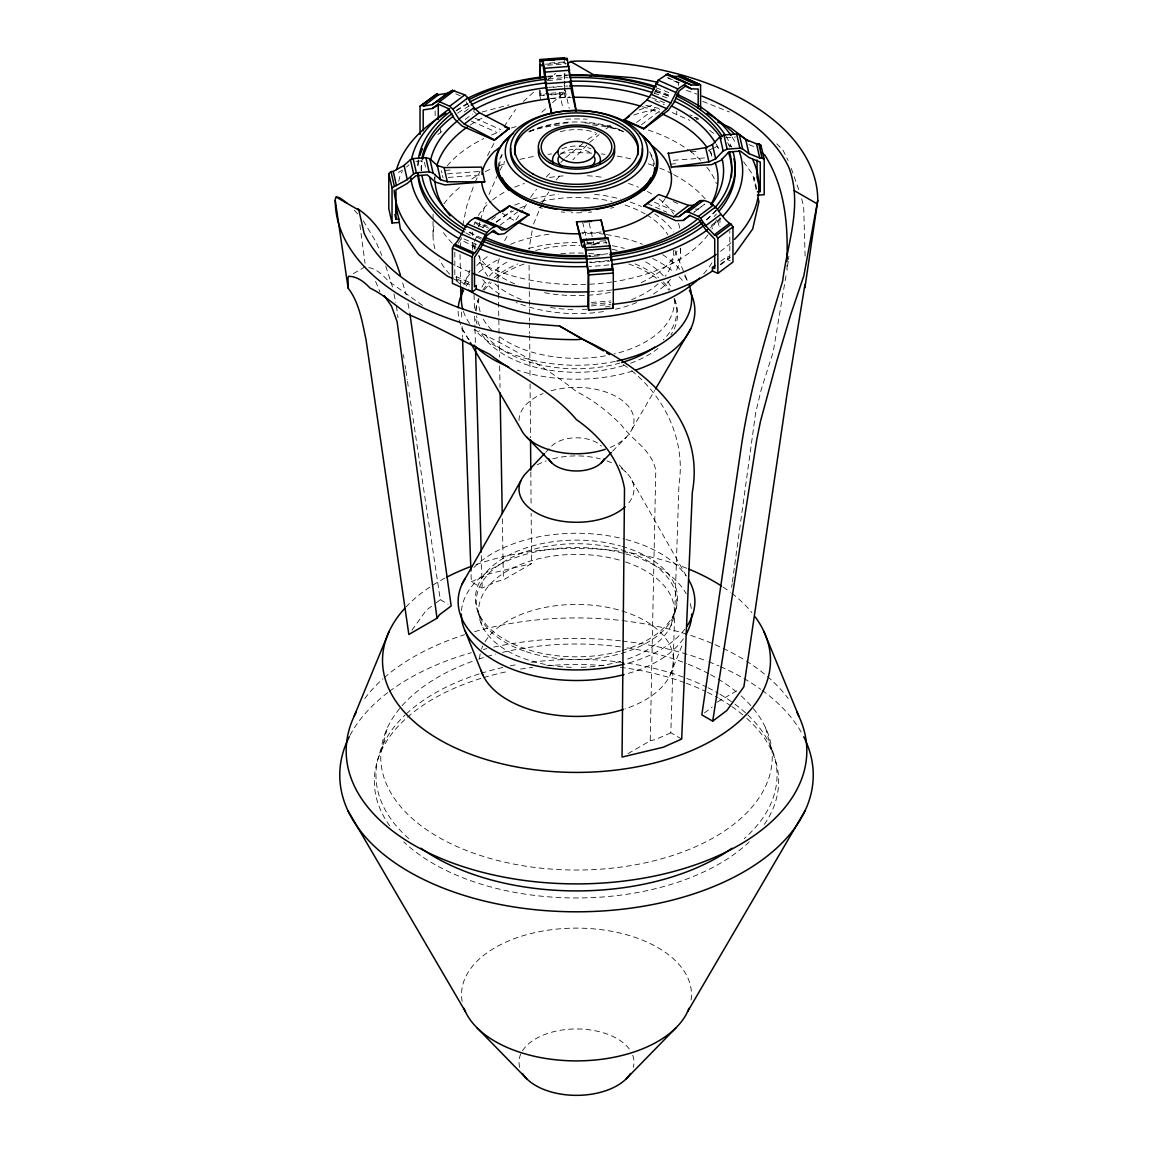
<?xml version="1.0" encoding="UTF-8"?>
<svg xmlns="http://www.w3.org/2000/svg" width="1153" height="1153" viewBox="0 0 1153 1153"><rect width="100%" height="100%" fill="white"/><g stroke="black" fill="none" stroke-linecap="round" stroke-linejoin="round"><path stroke-width="0.75" stroke-dasharray="5 3.75" d="M627.981 753.644L650.22 740.803L655.783 470.496C651.82 449.857 632.435 440.432 621.222 424.823C608.02 411.679 593.262 399.904 576.5 391.631C544.908 366.207 508.66 346.606 472.427 328.749M460.018 254.453L460.681 286.924M681.682 739.059L670.815 732.775L678.944 484.548C685.934 441.08 665.209 397.756 631.628 370.675M460.22 247.823L461.315 237.561M474.705 248.947L475.483 242.159M788.22 261.327L787.038 270.061L786.98 264.902M788.45 259.569L788.926 256.081M731.651 587.281L732.141 583.721M732.386 581.948L755.647 412.832L761.268 389.397L773.187 352.04L784.847 282.456M785.135 280.727L786.505 273.117M462.699 225.7L466.634 206.416L473.724 185.705M532.153 230.658L528.953 249.134M398.751 181.309L400.307 174.507L402.325 171.682M478.61 226.939L479.936 221.866M480.369 220.165L486.148 202.424M671.032 625.517L674.13 613.569M381.225 751.035L387.422 727.774M499.307 258.618L497.837 263.489L499.48 356.969M670.196 674.923L683.196 642.552M533.58 224.028L541.708 204.167M465.264 281.563L469.992 270.119M654.327 93.811L657.152 87.224M475.122 182.477L480.008 171.177M488.944 194.497L497.476 175.213M487.532 155.641L493.859 143.505M499.797 170.601L504.61 161.55M504.654 240.732L507.896 234.751M515.982 219.805L522.785 210.048M632.031 429.161L654.645 390.463M523.822 208.693L527.166 203.058M530.524 197.437L536.534 189.222M542.386 202.51L548.785 191.931M504.063 126.686L515.593 109.477M458.289 243.297L461.776 237.95L476.52 244.479M411.895 630.23L426.178 610.326L434.652 603.941M546.306 177.072L550.932 171.984M556.279 179.998L560.689 174.564M587.007 144.961L572.911 159.806M545.686 452.38L549.232 448.618M612.589 451.198L626.281 437.16M560.819 162.4L564.523 158.811M565.748 157.615L585.22 141.531M523.376 101.478L533.954 91.909M406.505 167.07L408.969 164.865M541.881 112.158L547.214 107.402M552.561 102.646L565.878 91.015M589.543 142.568L599.084 134.627M547.3 80.105L555.587 73.417M694.178 212.152L704.728 204.11L693.746 212.368M464.313 111.971L468.435 108.872M437.823 134.584L443.343 130.433M465.178 119.465L472.326 114.075M491.567 219.834L497.029 215.712M496.482 222.01L511.528 210.696M500.027 225.224L517.812 211.849M636.557 122.492L657.066 107.056M641.472 124.668L661.995 109.232M469.574 284.618L454.815 278.075L456.574 276.763L469.689 282.571M696.426 119.797L698.185 118.485L689.984 114.853M711.142 225.484L720.755 218.263M720.668 261.327L727.529 256.168L729.806 257.177L729.806 231.205M720.207 264.397L729.806 257.177M720.668 264.801L730.296 257.551M436.065 602.889L440.302 599.69L408.796 390.19M704.425 712.929L712.208 707.063M587.713 139.455L596.793 133.662M605.901 128.949L611.566 125.346M353.279 273.607L365.515 266.545M610.427 125.144L607.372 126.902L610.427 125.446M471.058 574.598L471.318 581.789L482.185 588.073L497.404 581.328L503.4 579.887L531.576 563.63L531.158 513.316M717.209 702.134L737.978 690.143M398.39 172.431L402.628 170.053M708.331 150.438L712.986 148.305M714.543 147.598L717.656 146.186L718.737 150.913M638.949 110.039L651.993 105.283M482.012 112.014L508.977 104.894M471.318 581.789L489.708 573.632L531.576 563.63M670.815 732.775L655.596 739.52L650.22 740.803M488.814 228.179L474.056 221.65L478.999 225.729L484.721 224.979L489.65 227.155M549.88 63.069L563.918 62.003M545.499 64.208L564.811 62.738L566.296 63.819L546.983 65.274M553.238 87.268L556.568 87.023M540.224 90.583L540.224 94.042L549.001 93.379M550.759 93.249L564.811 92.182L565.186 97.299L564.293 88.104M539.705 89.977L539.705 95.252L544.98 94.849M546.738 94.719L564.293 93.379M544.115 95.425L540.598 95.699L540.224 94.042M551.134 94.892L565.186 93.825M551.134 98.38L570.029 96.938M415.916 161.319L424.073 160.699M725.698 137.769L735.484 137.02M450.146 170.067L441.44 170.73L441.974 173.094M690.906 151.764L699.612 151.101M447.479 173.872L480.585 171.365M448.286 177.432L479.648 175.04M673.352 160.325L706.458 157.802M670.671 164.13L679.391 163.467M599.877 241.179L606.896 240.646M588.116 243.096L599.762 242.202M585.825 244.205L606.896 242.606M590.999 244.955L599.329 244.321M590.206 262.668L609.519 261.212M591.33 302.461L610.643 300.991M591.705 304.118L611.018 302.648M591.33 305.949L610.643 304.478M695.302 209.154L698.286 209.068M645.709 105.298L660.943 108.93M702.595 101.363L729.46 111.985M748.946 144.615L755.417 147.238M667.918 77.741L679.391 82.829M678.123 83.002L667.601 77.784M694.034 117.231L700.592 120.143M654.918 100.47L664.243 104.592M672.228 112.562L689.869 120.373M455.752 93.811L460.321 95.843M673.193 201.487L678.007 203.62M475.094 118.24L500.748 129.612M471.318 121.079L496.986 132.451M654.414 202.193L675.269 211.431M647.438 203.62L666.679 212.138M730.238 260.837L727.529 259.641L727.529 256.168M478.999 225.729L487.2 229.361M453.547 278.896L469.689 286.045M440.302 599.69L448.07 604.186M623.326 364.463L628.76 368.398M709.628 130.404L715.148 134.555M728.955 144.947L731.708 147.022M422.546 305.459L388.129 280.856A145.033 36.017 71.5 0 0 368.657 267.698M776.776 143.794L783.06 150.265L788.119 160.512M473.537 111.264L477.27 114.695M619.175 464.947L626.281 472.499M354.331 210.163L357.776 214.127M743.584 161.795L752.693 174.507L756.699 192.075M363.267 220.756L376.109 242.058L381.802 255.389M466.129 101.752L469.804 107.834M462.166 328.576L468.493 339.4M632.031 480.498L686.453 576.197M375.604 281.418L379.885 291.781M674.909 250.489L687.736 281.563A115.17 66.485 0 0 0 682.36 272.598M385.751 266.055L392.481 286.924M791.261 168.424L799.173 190.821M402.714 282.975L406.173 294.837M765.578 727.774L771.775 751.035M801.652 198.82L803.67 206.589L805.111 256.615M478.87 613.569L481.968 625.517M756.699 188.588L754.177 177.548L754.177 181.035M710.68 151.302L711.819 156.347M605.613 240.487L606.363 243.787M565.071 90.165L569.222 108.353M559.306 92.283L563.082 108.814M589.169 223.235L592.945 239.766M593.319 241.424L594.069 244.724M582.64 222.053L586.041 236.927M586.416 238.585L587.929 245.2M539.705 95.252L540.598 99.172M442.507 175.458L443.055 177.821M434.263 177.346L435.344 182.073M424.434 162.27L426.221 170.154M393.966 293.9L395.81 302.605M407.946 303.498L409.719 312.16M403.464 354.692L403.997 358.237M405.063 365.342L405.597 368.888M405.87 370.661L407.196 379.539M407.47 381.312L408.537 388.417M396.416 306.006L397.987 317.709M359.866 224.662L365.054 263.316M461.589 312.088L461.849 319.28M462.108 326.472L462.497 337.267M474.056 294.635L474.445 309.047M474.647 316.239L474.95 327.048M475.007 328.85L475.396 343.248M481.291 555.66L482.185 588.073M499.638 365.962L500.027 387.538M502.333 518.764L503.4 579.887M529.083 265.32L529.544 321.024M529.558 322.826L529.659 333.606M529.674 335.393L530.02 376.728M530.077 383.92L530.524 437.837M530.812 471.981L531.101 506.124M719.948 217.744L719.948 226.637M680.587 248.126L680.587 253.53M678.512 82.065L678.512 85.524M676.753 111.092L676.753 114.565M564.811 73.129L564.811 83.52M564.811 85.25L564.811 92.182M564.293 58.198L564.293 65.231M564.293 74.037L564.293 79.312M564.293 81.07L564.293 86.345M472.413 242.721L472.413 249.927M456.574 276.763L456.574 280.237M454.815 252.103L454.815 278.075M440.576 129.035L440.576 132.523M435.142 110.76L435.142 116.035M433.052 214.199L433.052 219.517M433.052 221.304L433.052 235.515M421.263 167.127L421.263 169.563M686.439 90.41A219.892 126.96 0 0 1 696.902 94.128M633.862 114.954A145.033 117.808 40.7 0 1 659.761 109.376M462.151 1001.438A114.983 66.384 0 0 1 576.5 928.122A114.983 66.384 0 0 1 690.849 1001.438M405.914 607.098A193.992 112 0 0 1 445.159 577.999M476.045 564.61A193.992 112 0 0 1 687.174 568.443M723.075 587.064A193.992 112 0 0 1 730.397 592.238M731.809 593.319A193.992 112 0 0 1 751.915 612.603M350.036 735.311A236.74 136.674 0 0 1 387.984 692.463M389.383 691.396A236.74 136.674 0 0 1 471.318 652.684M483.294 649.499A236.74 136.674 0 0 1 486.782 648.649M493.815 647.064A236.74 136.674 0 0 1 620.573 640.837M622.317 641.039A236.74 136.674 0 0 1 707.106 661.13M708.836 661.793A236.74 136.674 0 0 1 718.968 665.973M720.611 666.693A236.74 136.674 0 0 1 742.446 677.661M743.901 678.483A236.74 136.674 0 0 1 760.749 689.307M762.191 690.344A236.74 136.674 0 0 1 802.964 735.311M364.78 698.559A230.326 132.984 0 0 1 383.041 678.757M384.309 677.633A230.326 132.984 0 0 1 464.587 634.698M474.575 631.671A230.326 132.984 0 0 1 620.631 620.4M622.375 620.602A230.326 132.984 0 0 1 766.082 675.399M767.394 676.508A230.326 132.984 0 0 1 788.22 698.559M741.206 695.951A195.751 113.008 0 0 1 681.394 852.442A195.751 113.008 0 0 1 410.67 817.073A195.751 113.008 0 0 1 473.393 660.957M478.625 659.156A195.751 113.008 0 0 1 485.226 657.051M486.912 656.547A195.751 113.008 0 0 1 495.459 654.155M502.477 652.396A195.751 113.008 0 0 1 623.773 647.352M627.16 647.856A195.751 113.008 0 0 1 686.482 663.537M688.182 664.2A195.751 113.008 0 0 1 709.037 673.856M710.536 674.664A195.751 113.008 0 0 1 735.974 691.483M747.865 714.99A200.536 115.776 0 0 1 744.218 838.606M408.782 838.606A200.536 115.776 0 0 1 405.135 714.99M406.317 713.88A200.536 115.776 0 0 1 479.461 673.813M481.104 673.294A200.536 115.776 0 0 1 503.256 667.356M510.318 665.843A200.536 115.776 0 0 1 517.438 664.488M531.576 662.298A200.536 115.776 0 0 1 706.472 686.957M708 687.721A200.536 115.776 0 0 1 718.305 693.27M719.89 694.192A200.536 115.776 0 0 1 733.481 703.085M734.893 704.123A200.536 115.776 0 0 1 746.683 713.88M746.827 718.362A202.15 116.712 0 0 1 763.272 825.908M749.248 841.863A202.15 116.712 0 0 1 403.752 841.863M389.728 825.908A202.15 116.712 0 0 1 406.173 718.362M407.427 717.252A202.15 116.712 0 0 1 481.997 678.065M483.669 677.56A202.15 116.712 0 0 1 507.997 671.435M520.565 669.086A202.15 116.712 0 0 1 532.686 667.299M546.594 665.8A202.15 116.712 0 0 1 606.406 665.8M620.314 667.299A202.15 116.712 0 0 1 684.493 682.576M686.208 683.21A202.15 116.712 0 0 1 705.953 691.598M707.524 692.348A202.15 116.712 0 0 1 718.016 697.882M719.443 698.704A202.15 116.712 0 0 1 730.339 705.521M731.824 706.53A202.15 116.712 0 0 1 745.573 717.252M519.715 1067.361A57.491 33.192 0 0 1 520.969 1053.568M522.468 1050.815A57.491 33.192 0 0 1 576.5 1028.966A57.491 33.192 0 0 1 630.532 1050.815M632.723 1055.254A57.491 33.192 0 0 1 633.285 1067.361M551.062 390.795A57.491 33.192 0 0 1 625.805 403.507A57.491 33.192 0 0 1 609.98 447.551M519.009 420.571A57.491 33.192 0 0 1 543.02 393.577M673.338 250.287A96.996 55.993 0 0 1 665.108 276.316M658.118 283.797A96.996 55.993 0 0 1 631.585 299.621M610.225 306.035A96.996 55.993 0 0 1 605.066 307.044M587.353 309.177A96.996 55.993 0 0 1 580.103 309.494M572.897 309.494A96.996 55.993 0 0 1 547.934 307.044M521.415 299.621A96.996 55.993 0 0 1 494.882 283.797M487.892 276.316A96.996 55.993 0 0 1 479.547 255.144M496.165 222.154A96.996 55.993 0 0 1 513.633 210.884M519.816 208.088A96.996 55.993 0 0 1 528.002 205.032M541.074 201.4A96.996 55.993 0 0 1 611.926 201.4M624.998 205.032A96.996 55.993 0 0 1 645.089 213.925M646.689 214.876A96.996 55.993 0 0 1 667.933 234.852M632.521 371.079A118.37 68.344 0 0 1 517.322 370.07M469.228 339.775A118.37 68.344 0 0 1 458.13 310.878M466.172 286.117A118.37 68.344 0 0 1 470.352 280.64M478.682 272.396A118.37 68.344 0 0 1 500.388 258.546M528.679 248.371A118.37 68.344 0 0 1 579.916 242.577M586.791 242.807A118.37 68.344 0 0 1 598.782 243.759M612.358 245.748A118.37 68.344 0 0 1 624.321 248.371M652.612 258.546A118.37 68.344 0 0 1 674.318 272.396M679.016 276.706A118.37 68.344 0 0 1 683.772 281.981M615.27 361.379A115.17 66.485 0 0 1 474.157 329.254M469.588 323.489A115.17 66.485 0 0 1 463.275 310.906M463.866 284.935A115.17 66.485 0 0 1 469.588 274.068M476.765 265.536A115.17 66.485 0 0 1 490.313 254.669M510.462 244.306A115.17 66.485 0 0 1 550.111 234.059M581.789 232.358A115.17 66.485 0 0 1 602.889 234.059M606.305 234.549A115.17 66.485 0 0 1 642.538 244.306M662.687 254.669A115.17 66.485 0 0 1 681.25 271.142M674.202 298.555A97.875 56.511 0 0 1 613.958 354.029M605.325 355.83A97.875 56.511 0 0 1 496.77 334.601M491.74 330.075A97.875 56.511 0 0 1 481.968 316.455M480.124 311.656A97.875 56.511 0 0 1 478.798 298.555M481.968 287.198A97.875 56.511 0 0 1 485.125 281.577M489.304 276.158A97.875 56.511 0 0 1 507.291 261.875M535.669 250.475A97.875 56.511 0 0 1 579.887 245.358M612.243 249.221A97.875 56.511 0 0 1 617.331 250.475M645.709 261.875A97.875 56.511 0 0 1 663.696 276.158M667.875 281.577A97.875 56.511 0 0 1 671.032 287.198M674.692 299.16A100.268 57.895 0 0 1 663.335 339.832M620.026 363.036A100.268 57.895 0 0 1 482.891 331.617M479.648 325.867A100.268 57.895 0 0 1 476.607 315.908M476.232 310.878A100.268 57.895 0 0 1 478.308 299.16M482.891 290.138A100.268 57.895 0 0 1 489.665 281.937M494.349 277.686A100.268 57.895 0 0 1 517.899 263.907M560.805 253.703A100.268 57.895 0 0 1 586.963 253.314M588.722 253.429A100.268 57.895 0 0 1 602.457 254.957M635.101 263.907A100.268 57.895 0 0 1 658.651 277.686M663.335 281.937A100.268 57.895 0 0 1 670.109 290.138M674.13 298.829A101.075 58.356 0 0 1 670.873 334.846M658.017 348.437A101.075 58.356 0 0 1 627.045 364.478M623.759 365.515A101.075 58.356 0 0 1 479.576 330.493M476.967 324.079A101.075 58.356 0 0 1 475.468 315.619M475.584 310.561A101.075 58.356 0 0 1 478.87 298.829M484.159 290.196A101.075 58.356 0 0 1 491.236 282.586M496.309 278.406A101.075 58.356 0 0 1 524.226 263.994M588.808 256.009A101.075 58.356 0 0 1 594.069 256.47M628.774 263.994A101.075 58.356 0 0 1 656.691 278.406M661.764 282.586A101.075 58.356 0 0 1 668.841 290.196M551.61 446.096A28.739 16.589 0 0 1 601.39 446.096M621.438 468.392A57.491 33.192 0 0 1 627.491 504.423M537.197 464.875A57.491 33.192 0 0 1 546.147 460.897M552.763 458.865A57.491 33.192 0 0 1 600.237 458.865M606.853 460.897A57.491 33.192 0 0 1 614.419 464.14M485.067 641.745A96.996 55.993 0 0 1 638.517 617.359A96.996 55.993 0 0 1 624.998 708.922M479.547 658.81A96.996 55.993 0 0 1 480.988 650.696M481.522 649.081A96.996 55.993 0 0 1 482.804 645.925M684.839 629.134A118.37 68.344 0 0 1 625.993 663.681M473.984 567.42A118.37 68.344 0 0 1 624.321 539.085M625.993 539.518A118.37 68.344 0 0 1 685.862 575.448M683.412 638.719A115.17 66.485 0 0 1 625.762 674.116M461.488 610.557A115.17 66.485 0 0 1 624.047 553.454M625.762 553.916A115.17 66.485 0 0 1 686.208 593.795M690.243 603.61A115.17 66.485 0 0 1 691.512 610.557M625.43 561.943A97.875 56.511 0 0 1 625.43 659.819M620.631 661.318A97.875 56.511 0 0 1 578.186 667.385M571.412 667.313A97.875 56.511 0 0 1 481.911 596.36A97.875 56.511 0 0 1 620.631 560.444M622.072 546.378A101.075 58.356 0 0 1 677.575 598.465A101.075 58.356 0 0 1 622.072 650.551M620.386 651.041A101.075 58.356 0 0 1 475.425 598.465A101.075 58.356 0 0 1 620.386 545.902M730.973 242.721A182.405 105.312 0 0 1 720.51 251.354M611.695 290.052A182.405 105.312 0 0 1 590.595 291.723M469.646 272.065A182.405 105.312 0 0 1 453.489 264.484M654.731 91.591A182.405 105.312 0 0 1 671.248 96.737M720.409 218.739A166.176 95.944 0 0 1 710.407 227.588M608.971 264.873A166.176 95.944 0 0 1 589.14 266.444M476.175 247.261A166.176 95.944 0 0 1 461.935 240.271M547.603 76.3A166.176 95.944 0 0 1 567.492 74.974M732.04 136.991A166.176 95.944 0 0 1 736.291 144.442M716.489 213.997A158.754 91.663 0 0 1 713.995 216.605M608.842 260.506A158.754 91.663 0 0 1 589.097 262.149M417.991 165.657A158.754 91.663 0 0 1 418.741 160.526M456.415 110.818A158.754 91.663 0 0 1 468.709 103.482M547.704 80.638A158.754 91.663 0 0 1 563.903 79.413M655.884 91.39A158.754 91.663 0 0 1 669.792 96.607M727.658 142.756A158.754 91.663 0 0 1 729.849 147.051M715.999 210.091A155.237 89.617 0 0 1 706.212 220.007M421.263 170.774A155.237 89.617 0 0 1 422.243 160.743M457.611 113.153A155.237 89.617 0 0 1 469.617 105.773M654.111 93.162A155.237 89.617 0 0 1 669.374 98.956M716.489 210.35A158.754 91.663 0 0 1 705.218 220.771M470.237 235.226A158.754 91.663 0 0 1 465.711 232.776M417.775 165.427A158.754 91.663 0 0 1 418.179 160.31M547.704 76.992A158.754 91.663 0 0 1 567.521 75.622M655.884 87.758A158.754 91.663 0 0 1 669.792 92.975M725.986 136.27A158.754 91.663 0 0 1 731.261 146.705M599.401 255.764A155.237 89.617 0 0 1 588.823 256.47M481.997 238.224A155.237 89.617 0 0 1 466.734 230.499M421.378 170.457A155.237 89.617 0 0 1 421.695 160.454M456.17 110.515A155.237 89.617 0 0 1 466.734 103.756M548.352 78.995A155.237 89.617 0 0 1 567.708 77.655M655.855 90.107A155.237 89.617 0 0 1 671.003 96.03M480.859 239.204A141.516 81.704 0 0 1 467.124 230.816M434.984 178.974A141.516 81.704 0 0 1 435.243 174.06M470.121 125.086A141.516 81.704 0 0 1 482.386 117.952M550.154 98.697A141.516 81.704 0 0 1 571.239 97.328M642.423 106.681A141.516 81.704 0 0 1 659.329 112.735M709.196 150.567A141.516 81.704 0 0 1 711.747 154.92M607.804 253.746A147.08 84.918 0 0 1 588.707 255.389M548.626 87.397A147.08 84.918 0 0 1 567.795 86.014M651.762 97.818A147.08 84.918 0 0 1 665.223 103.049M716.215 144.255A147.08 84.918 0 0 1 718.564 148.795M716.431 219.978A143.448 82.814 0 0 1 711.905 229.087M707.971 234.881A143.448 82.814 0 0 1 613.627 281.75M611.912 282.009A143.448 82.814 0 0 1 476.463 261.111M452.279 243.168A143.448 82.814 0 0 1 442.968 232.012M447.278 165.801A143.448 82.814 0 0 1 483.77 138.576M491.567 135.016A143.448 82.814 0 0 1 499.739 131.802M511.341 127.983A143.448 82.814 0 0 1 516.414 126.556M565.82 119.177A143.448 82.814 0 0 1 587.18 119.177M648.217 130.03A143.448 82.814 0 0 1 688.845 150.265M690.301 151.346A143.448 82.814 0 0 1 700.721 160.353M706.875 167.214A143.448 82.814 0 0 1 716.431 183.543M711.905 262.841A143.448 82.814 0 0 1 703.301 274.227M459.888 283.739A143.448 82.814 0 0 1 452.279 276.922M449.699 274.227A143.448 82.814 0 0 1 439.423 259.901M434.912 248.817A143.448 82.814 0 0 1 434.479 223.869M443.977 203.822A143.448 82.814 0 0 1 461.272 186.181M471.822 178.888A143.448 82.814 0 0 1 479.317 174.593M485.283 171.595A143.448 82.814 0 0 1 493.167 168.107M499.739 165.556A143.448 82.814 0 0 1 504.783 163.784M519.873 159.417A143.448 82.814 0 0 1 535.785 156.102M548.035 154.343A143.448 82.814 0 0 1 551.566 153.954M560.459 153.219A143.448 82.814 0 0 1 592.541 153.219M601.434 153.954A143.448 82.814 0 0 1 604.965 154.343M617.215 156.102A143.448 82.814 0 0 1 633.127 159.417M648.217 163.784A143.448 82.814 0 0 1 653.261 165.556M659.833 168.107A143.448 82.814 0 0 1 672.213 173.829M673.683 174.593A143.448 82.814 0 0 1 705.722 199.555M717.584 220.569A143.448 82.814 0 0 1 719.227 227.199M677.042 251.066A104.087 60.086 0 0 1 638.301 283.869M610.355 292.343A104.087 60.086 0 0 1 544.36 292.675M514.699 283.869A104.087 60.086 0 0 1 478.38 255.562M475.223 249.379A104.087 60.086 0 0 1 473.119 242.49M472.413 235.515A104.087 60.086 0 0 1 472.586 232.041M473.998 225.066A104.087 60.086 0 0 1 475.223 221.635M478.38 215.467A104.087 60.086 0 0 1 491.221 201.054M492.547 199.988A104.087 60.086 0 0 1 505.691 191.47M514.699 187.161A104.087 60.086 0 0 1 524.456 183.471M549.563 177.461A104.087 60.086 0 0 1 565.633 175.746M587.367 175.746A104.087 60.086 0 0 1 603.437 177.461M628.544 183.471A104.087 60.086 0 0 1 638.301 187.161M647.309 191.47A104.087 60.086 0 0 1 653.218 194.9M659.069 198.936A104.087 60.086 0 0 1 673.683 213.982M678.425 223.351A104.087 60.086 0 0 1 679.881 228.539M680.184 248.299A104.087 60.086 0 0 1 675.499 272.079M670.441 279.415A104.087 60.086 0 0 1 650.105 296.018M636.715 302.547A104.087 60.086 0 0 1 615.486 309.249M603.437 311.569A104.087 60.086 0 0 1 516.285 302.547M499.782 294.145A104.087 60.086 0 0 1 482.559 279.415M472.586 250.057A104.087 60.086 0 0 1 477.501 234.981M482.559 227.645A104.087 60.086 0 0 1 485.038 224.849M514.699 205.176A104.087 60.086 0 0 1 522.799 202.049M532.484 199.065A104.087 60.086 0 0 1 558.398 194.353M594.602 194.353A104.087 60.086 0 0 1 620.516 199.065M630.201 202.049A104.087 60.086 0 0 1 641.399 206.546M654.731 213.896A104.087 60.086 0 0 1 673.683 231.998M665.18 198.619A94.978 54.84 0 0 1 658.752 206.401M601.088 231.94A94.978 54.84 0 0 1 581.804 233.728M513.849 220.194A94.978 54.84 0 0 1 501.843 212.873M529.011 131.485A94.978 54.84 0 0 1 560.574 124.913M592.426 124.913A94.978 54.84 0 0 1 623.989 131.485M613.944 207.295A78.087 45.082 0 0 1 610.643 208.275M591.763 211.95A78.087 45.082 0 0 1 588.39 212.296M581.588 212.714A78.087 45.082 0 0 1 571.412 212.714M564.61 212.296A78.087 45.082 0 0 1 561.237 211.95M542.357 208.275A78.087 45.082 0 0 1 539.056 207.295M498.413 167.733A78.087 45.082 0 0 1 503.414 151.85M528.953 131.961A78.087 45.082 0 0 1 568.011 122.91M584.989 122.91A78.087 45.082 0 0 1 624.047 131.961M649.586 151.85A78.087 45.082 0 0 1 654.371 164.375M499.595 166.363A76.905 44.405 0 0 1 502.218 154.877M529.688 131.139A76.905 44.405 0 0 1 623.312 131.139M650.782 154.877A76.905 44.405 0 0 1 653.405 166.363M560.372 131.687A38.15 22.022 0 0 1 595.568 132.566M561.929 148.881A23.939 13.822 0 0 1 591.071 148.881M560.459 154.488A18.52 10.694 0 0 1 592.541 154.488M526.359 651.733A100.268 57.895 0 0 0 676.768 601.592A100.268 57.895 0 0 0 526.359 551.465A100.268 57.895 0 0 0 526.359 651.733"/><path stroke-width="1.5" d="M702.018 96.117A219.892 126.96 0 0 1 788.897 167.502C803.036 205.018 787.254 243.643 782.628 281.318C765.635 336.2 749.219 391.761 740.975 448.748L701.831 714.874L712.698 721.158L726.822 710.536L743.901 686.727L786.922 394.773L804.953 284.431M804.895 287.832L817.765 200.363A241.265 139.297 0 0 0 576.5 61.066L570.62 61.513L568.025 63.401M712.698 721.158L756.815 439.279L760.519 421.191L776.891 360.745L790.641 314.855L803.814 275.87L817.765 200.363M409.935 313.818L451.169 605.974L439.495 614.765L437.016 618.224L408.839 634.481L366.02 339.587C362.128 322.018 359.419 302.778 348.148 288.164L335.235 200.363C335.091 192.263 344.459 201.616 347.154 203.216M576.5 221.924L581.775 245.661L583 247.491L584.067 244.335L585.565 250.922L588.189 274.947L587.814 306.208L588.707 310.128L613.295 308.255L613.295 273.074L610.441 248.327L607.89 237.705L583.303 239.579L582.323 242.519L576.5 221.924L601.088 220.064L605.599 237.72M354.014 716.503L389.123 631.44M698.185 108.094L698.185 89.04L691.223 88.81L685.949 85.74L678.944 91.015L674.001 102.531L668.279 110.385L643.662 128.905L623.989 120.186L646.977 99.951L651.128 94.258L658.161 80.177L667.659 73.965L691.223 84.962L697.868 85.178L699.237 84.155L700.592 84.962L700.592 109.593M643.662 128.905L666.65 108.67L670.801 102.977L677.834 88.896L687.318 82.685M498.672 234.448L493.729 230.355L486.725 235.63L481.435 246.656L474.488 257.35L474.488 286.794L476.247 285.468L476.247 288.956L472.067 292.084L452.408 283.379L452.408 248.183L453.763 245.33C462.627 237.403 463.232 222.947 475.166 217.874L477.601 217.557L497.274 226.262L501.872 230.067L506.023 229.519L529.011 214.588L504.394 233.684L498.672 234.448L492.115 231.537M472.067 292.084L472.067 256.903L473.436 254.035C482.3 246.122 482.905 231.667 494.839 226.593L497.274 226.262M539.705 77.655L540.008 59.524L564.581 57.65L564.884 58.933L559.609 59.336M576.154 110.544L567.132 58.414L542.559 60.287L541.723 61.83L540.008 59.524M566.296 59.956L567.132 58.414M462.166 583.908L520.969 480.498M655.553 388.921L690.834 328.576M687.563 1011.685L805.169 810.516M734.475 254.409L752.693 229.015L758.905 201.761L758.17 198.489M544.49 453.633L526.719 472.499A57.491 33.192 0 0 0 546.839 517.524A57.491 33.192 0 0 0 625.185 506.743M668.25 153.493L705.679 147.699L712.439 144.615L719.919 136.789L723.911 134.959L736.637 133.993L739.361 134.714L745.717 139.441L756.527 143.837L758.746 143.664L760.966 145.336L764.208 159.518L764.208 194.713L757.42 195.232M757.42 191.744L760.274 191.528L760.274 162.097L748.946 157.485L740.356 151.086L728.927 151.965L720.884 160.368L711.56 164.634L671.478 167.099L708.922 161.896L715.667 158.811L723.162 150.971L727.139 149.155L739.866 148.189L742.59 148.91L748.946 153.637L759.755 158.033L761.989 157.86L764.208 159.518M601.39 462.699L611.349 452.48M626.281 1078.761L676.076 1027.698M398.823 222.486L392.034 223.005L388.792 208.808L388.792 173.613L391.011 171.624L393.245 171.451L404.054 165.412L410.41 159.719L413.134 158.581L425.861 157.615L429.838 158.826L437.333 165.528L444.078 167.589L481.522 167.099L484.75 181.871L444.669 184.927L435.344 182.073L427.302 174.881L415.887 175.76L407.283 183.457L395.955 189.784L395.955 219.214L398.823 218.998L400.307 229.015L418.525 254.409L447.523 276.23L452.048 278.233M392.034 223.005L392.034 187.809L407.283 179.609L413.639 173.916L416.363 172.777L429.089 171.811L433.081 173.022L440.561 179.724L447.321 181.77L484.75 181.871M690.056 215.251L683.196 220.425L675.73 220.67L643.662 205.868L673.626 216.778L679.016 216.605L700.102 200.636L703.301 200.536C717.411 202.366 720.164 218.076 731.175 224.244L732.962 226.853L732.962 262.048L717.858 273.405L712.424 270.998C683.023 290.614 647.337 300.587 612.402 304.349M679.016 216.605L700.102 200.636M683.196 220.425L689.638 215.467L698.776 219.517L705.65 229.62L714.716 239.089L714.716 268.534L712.424 267.525L712.424 270.998M420.038 134.425L420.038 106.278L436.915 93.883L438.702 94.661L447.35 93.292L452.437 90.323L464.803 94.877L467.988 97.803L473.984 107.719L479.374 112.691L509.338 128.314L494.248 140.262L462.166 126.052L454.714 119.191L448.272 108.541L439.134 104.491L432.245 108.497L423.194 109.939L423.194 130.721M420.038 106.278L436.915 93.883M421.825 105.24L423.598 106.018L438.702 94.661M423.598 106.018L432.245 104.649L447.35 93.292M432.245 104.649L452.437 90.323M437.347 101.68L439.524 101.723L454.613 90.366M432.245 108.497L437.736 104.361M439.524 101.723L449.699 106.235L464.803 94.877M449.699 106.235L452.898 109.16L467.988 97.803M452.898 109.16L458.88 119.076L473.984 107.719M458.88 119.076L464.284 124.048L479.374 112.691M494.248 140.262L509.338 128.314M499.278 147.771L494.248 151.562A94.978 54.84 0 0 0 481.882 174.204M667.659 73.965L671.565 76.242L678.195 76.458L679.564 75.435L699.237 84.155M502.506 211.604L507.969 207.482M623.989 120.186L629.466 116.078M643.662 205.868L658.752 194.511L688.716 205.421L694.12 205.248M643.662 206.459L654.587 198.23M673.626 216.778L688.716 205.421M685.012 211.993L688.197 211.893L703.301 200.536M688.197 211.893L698.387 216.404L713.476 205.047M698.387 216.404L700.563 218.292L715.653 206.935M700.563 218.292L705.65 225.757L720.755 214.4M705.65 225.757L714.298 234.808L729.402 223.451M714.298 234.808L716.085 235.601L731.175 224.244M717.858 273.405L717.858 238.21L732.962 226.853M712.424 267.525L715.177 265.449M529.011 214.588L509.338 205.868L486.35 220.814L506.023 229.519M590.048 76.112L593.449 74.686L633.415 77.727A219.892 126.96 0 0 1 658.06 82.454M539.705 60.071L543.222 59.797M548.482 59.394L557.274 58.731M540.296 60.806L554.348 59.74M542.559 60.287L567.492 59.062M542.919 60.936L544.591 68.286L569.178 66.413M544.591 68.286L545.11 72.106L569.697 70.232M545.11 72.106L546.104 83.679L570.677 81.82M546.104 83.679L546.983 90.15L571.571 88.291M584.182 221.938L591.547 221.376M583.303 239.579L583.822 240.357L608.409 238.484M583.822 240.357L585.508 247.708L610.081 245.834M585.508 247.708L585.868 250.201L610.441 248.327M585.868 250.201L586.704 259.094L611.277 257.22M586.704 259.094L588.116 270.537L612.704 268.678M588.116 270.537L588.419 271.82L612.992 269.961M588.707 310.128L588.707 274.947L613.295 273.074M587.814 306.208C550.183 307.894 511.37 302.778 476.247 288.956M348.148 288.164L348.004 277.844L348.696 276.259L351.852 276.576C359.145 277.873 365.04 282.716 369.954 288.019C383.762 294.635 395.133 305.343 407.585 314.092C435.762 325.895 462.382 340.51 489.564 354.259C518.519 376.152 552.734 391.343 576.5 419.692C599.949 435.906 619.579 459.845 624.508 488.555L622.043 757.074L663.292 747.216L681.682 739.059L692.319 492.273C705.751 419.058 644.686 367.922 584.975 340.438L582.38 339.198L576.5 339.659A241.265 139.297 0 0 1 335.235 200.363M603.495 350.872L559.551 326.025L519.585 322.984A219.892 126.96 0 0 1 364.103 233.209L358.842 210.149L357.747 208.852C380.216 223.451 392.582 250.432 400.509 275.38M700.592 84.962L679.564 75.435M678.195 76.458L697.868 85.178M671.565 76.242L691.223 84.962M665.987 74.296L685.646 83.016M684.666 85.913L691.223 88.81M658.161 80.177L677.834 88.896M655.726 83.535L675.399 92.254M717.685 122.031L730.454 127.695L748.484 141.257M651.128 94.258L670.801 102.977M646.977 99.951L666.65 108.67M623.989 119.609L643.662 128.314M504.524 126.772L509.338 128.905M512.624 207.915L509.338 205.868M514.252 208.635L517.538 210.091M519.167 210.812L529.011 215.164M475.166 217.874L494.839 226.593M467.354 223.754L487.013 232.474M465.682 225.945L485.341 234.65M461.776 234.088L481.435 242.807M455.132 244.292L474.805 253.011M453.763 245.33L473.436 254.035M452.408 248.183L472.067 256.903M464.284 124.048L494.248 139.672M570.62 61.513L593.449 74.686M794.158 190.576L817.001 203.75M335.999 196.961L358.842 210.149M559.551 326.025L582.38 339.198M606.55 352.76L609.591 354.663M477.601 217.557L479.907 219.459M761.816 152.427L764.886 155.223C785.078 187.204 788.176 224.619 786.937 261.457M526.719 437.16L551.61 462.699M476.924 1027.698L526.719 1078.761M384.353 295.802L391.472 306.078L397.093 321.658L437.016 618.224M716.085 235.601L717.858 238.21M470.309 342.499L520.969 429.161A57.491 33.192 0 0 0 605.239 449.31M347.831 810.516L465.437 1011.685M763.877 631.44L798.986 716.503M465.264 631.224L482.804 674.923M758.746 143.664L761.989 157.86M756.527 143.837L759.755 158.033M760.274 191.528L757.045 177.331L757.045 160.022M745.717 139.441L748.946 153.637M739.361 134.714L742.59 148.91M736.637 133.993L739.866 148.189M723.911 134.959L727.139 149.155M719.919 136.789L723.162 150.971M712.439 144.615L715.667 158.811M705.679 147.699L708.922 161.896M668.25 152.902L671.478 167.675M567.809 63.372L568.559 66.672M609.404 245.762L610.153 249.062M571.225 89.703L576.125 111.192M604.1 233.872L601.088 220.064M612.69 305.646L613.295 308.255M551.538 113.066L546.637 91.577L542.847 63.602L541.723 65.678L540.224 64.611L540.224 78.462M444.078 167.589L447.321 181.77M437.333 165.528L440.561 179.724M429.838 158.826L433.081 173.022M425.861 157.615L429.089 171.811M413.134 158.581L416.363 172.777M410.41 159.719L413.639 173.916M404.054 165.412L407.283 179.609M393.245 171.451L396.473 185.647M391.011 171.624L394.254 185.806M388.792 173.613L392.034 187.809M395.58 204.816L398.823 218.998M395.94 209.86L396.661 213.017M394.874 214.487L395.955 219.214M546.983 90.15L551.912 114.118M570.202 82.252L570.807 86.72M611.71 264.498L612.344 269.643M610.47 252.493L611.277 261.068M588.419 271.82L588.707 274.947M568.933 68.315L569.697 77.208M460.681 286.924L461.128 299.506M462.555 339.068L470.928 571.009M475.555 348.638L481.19 552.071M500.114 392.928L502.232 513.373M530.539 439.624L530.798 470.179M760.966 145.336L760.966 148.852M678.512 92.442L678.512 95.915M438.284 103.784L438.284 119.364M688.961 1008.327A114.983 66.384 0 0 1 576.5 1060.89A114.983 66.384 0 0 1 464.039 1008.327M755.201 616.855A193.992 112 0 0 1 568.458 772.323A193.992 112 0 0 1 404.66 608.453M446.658 577.221A193.992 112 0 0 1 470.9 566.483M688.845 569.121A193.992 112 0 0 1 721.547 586.055M803.727 736.781A236.74 136.674 0 0 1 576.5 911.807A236.74 136.674 0 0 1 349.273 736.781M796.723 711.977A230.326 132.984 0 0 1 576.5 883.904A230.326 132.984 0 0 1 356.277 711.977M732.04 848.219A200.536 115.776 0 0 1 420.96 848.219M630.532 1073.501A57.491 33.192 0 0 1 576.5 1095.35A57.491 33.192 0 0 1 522.468 1073.501M689.408 290.354A118.37 68.344 0 0 1 635.678 370.07M508.632 366.87A118.37 68.344 0 0 1 473.984 345.05M458.26 307.649A118.37 68.344 0 0 1 463.592 290.354M689.134 284.935A115.17 66.485 0 0 1 617.042 361.004M462.757 309.191A115.17 66.485 0 0 1 462.757 288.365M654.688 347.125A100.268 57.895 0 0 1 621.712 362.546M604.258 458.692A28.739 16.589 0 0 1 576.5 470.986A28.739 16.589 0 0 1 548.742 458.692M623.427 709.426A96.996 55.993 0 0 1 480.988 670.167M688.6 579.642A118.37 68.344 0 0 1 686.828 626.353M624.321 664.114A118.37 68.344 0 0 1 495.66 651.517A118.37 68.344 0 0 1 465.264 578.244M691.67 614.016A115.17 66.485 0 0 1 686.208 634.236M624.047 674.577A115.17 66.485 0 0 1 461.33 614.016M752.693 159.46A182.405 105.312 0 0 1 734.475 239.377M716.2 254.438A182.405 105.312 0 0 1 613.439 289.85M588.823 291.795A182.405 105.312 0 0 1 473.047 273.463M451.962 263.677A182.405 105.312 0 0 1 394.182 190.144M396.531 169.549A182.405 105.312 0 0 1 445.937 113.181M707.063 113.181A182.405 105.312 0 0 1 734.475 134.065M739.03 150.798A166.176 95.944 0 0 1 723.032 216.015M707.625 229.706A166.176 95.944 0 0 1 612.517 264.441M587.324 266.516A166.176 95.944 0 0 1 479.518 248.688M458.995 238.613A166.176 95.944 0 0 1 410.727 177.447M411.563 159.085A166.176 95.944 0 0 1 449.728 108.757M466.504 98.855A166.176 95.944 0 0 1 545.816 76.487M569.294 74.931A166.176 95.944 0 0 1 656.316 86.634M676.825 94.301A166.176 95.944 0 0 1 731.045 135.521M733.899 158.811A158.754 91.663 0 0 1 718.867 211.33M705.218 224.417A158.754 91.663 0 0 1 610.614 260.29M587.295 262.221A158.754 91.663 0 0 1 481.522 244.22M462.641 234.65A158.754 91.663 0 0 1 417.847 174.175M419.995 155.41A158.754 91.663 0 0 1 422.416 148.694M422.603 159.071A155.237 89.617 0 0 1 453.345 116.222M471.101 104.981A155.237 89.617 0 0 1 546.608 82.829M569.481 81.243A155.237 89.617 0 0 1 652.526 92.644M674.202 101.133A155.237 89.617 0 0 1 721.432 138.663M728.451 152.441A155.237 89.617 0 0 1 731.305 177.447M733.005 151.764A158.754 91.663 0 0 1 717.699 209.039M702.451 222.933A158.754 91.663 0 0 1 610.614 256.643M587.295 258.575A158.754 91.663 0 0 1 483.208 241.294M464.241 231.94A158.754 91.663 0 0 1 418.179 173.959M418.438 158.595A158.754 91.663 0 0 1 450.549 111.337M468.709 99.835A158.754 91.663 0 0 1 545.931 77.193M569.323 75.565A158.754 91.663 0 0 1 654.255 87.21M676.422 95.901A158.754 91.663 0 0 1 725.093 134.858M729.532 152.095A155.237 89.617 0 0 1 714.788 207.843M701.024 220.641A155.237 89.617 0 0 1 609.851 254.654M587.05 256.542A155.237 89.617 0 0 1 483.626 238.945M465.163 229.577A155.237 89.617 0 0 1 421.94 175.487M421.94 158.783A155.237 89.617 0 0 1 451.976 113.614M469.617 102.127A155.237 89.617 0 0 1 546.608 79.182M569.481 77.597A155.237 89.617 0 0 1 654.111 89.516M675.788 98.236A155.237 89.617 0 0 1 722.383 136.501M715.148 162.616A141.516 81.704 0 0 1 710.94 204.499M450.189 215.813A141.516 81.704 0 0 1 435.099 182.246M436.814 165.859A141.516 81.704 0 0 1 467.124 127.133M485.514 116.395A141.516 81.704 0 0 1 548.424 98.899M572.998 97.299A141.516 81.704 0 0 1 640.78 106.191M662.658 114.161A141.516 81.704 0 0 1 707.25 147.714M722.109 158.84A147.08 84.918 0 0 1 711.3 204.744M697.853 218.739A147.08 84.918 0 0 1 611.205 253.285M586.949 255.476A147.08 84.918 0 0 1 484.563 237.057M466.331 227.026A147.08 84.918 0 0 1 429.896 177.591M430.501 160.541A147.08 84.918 0 0 1 457.77 120.661M473.926 109.924A147.08 84.918 0 0 1 546.911 87.599M569.539 85.956A147.08 84.918 0 0 1 650.033 97.241M671.579 105.99A147.08 84.918 0 0 1 715.336 142.756M699.554 278.075A143.448 82.814 0 0 1 468.68 290.138M652.54 146.114A94.978 54.84 0 0 1 666.045 197.264M653.881 210.783A94.978 54.84 0 0 1 604.475 231.378M580.031 233.771A94.978 54.84 0 0 1 518.677 222.486M500.46 211.835A94.978 54.84 0 0 1 481.68 182.145M641.731 135.218A81.315 46.956 0 0 1 631.152 198.013A81.315 46.956 0 0 1 521.848 198.013A81.315 46.956 0 0 1 511.269 135.218M639.353 133.186A80.133 46.264 0 0 1 630.922 195.837A80.133 46.264 0 0 1 522.078 195.837A80.133 46.264 0 0 1 513.647 133.186M654.587 167.733A78.087 45.082 0 0 1 644.138 190.274M508.862 190.274A78.087 45.082 0 0 1 498.413 167.733M650.782 177.85A76.905 44.405 0 0 1 596.404 209.255M589.875 210.091A76.905 44.405 0 0 1 581.501 210.668M571.499 210.668A76.905 44.405 0 0 1 563.125 210.091M556.596 209.255A76.905 44.405 0 0 1 502.218 177.85M614.318 148.766A38.15 22.022 0 0 1 576.5 173.656A38.15 22.022 0 0 1 538.682 148.766M553.382 163.423A23.939 13.822 0 0 1 558.167 150.957M594.833 150.957A23.939 13.822 0 0 1 599.618 163.423M594.386 157.067A18.52 10.694 0 0 1 590.682 166.709M562.318 166.709A18.52 10.694 0 0 1 558.614 157.067M642.264 148.319A66.024 38.121 0 0 1 576.5 189.755A66.024 38.121 0 0 1 510.736 148.319M514.901 154.747A61.83 35.7 0 0 1 576.5 115.949A61.83 35.7 0 0 1 638.099 154.747M526.128 180.718A71.241 41.133 0 0 0 645.305 162.285A71.241 41.133 0 0 0 558.066 111.913A71.241 41.133 0 0 0 526.128 180.718M549.52 162.659A38.15 22.022 0 0 0 613.353 152.787A38.15 22.022 0 0 0 566.627 125.807A38.15 22.022 0 0 0 549.52 162.659M551.552 161.478A35.282 20.365 0 0 0 610.571 152.355A35.282 20.365 0 0 0 567.377 127.406A35.282 20.365 0 0 0 551.552 161.478M567.233 161.348A18.52 10.694 0 0 0 595.02 152.095A18.52 10.694 0 0 0 567.233 142.828A18.52 10.694 0 0 0 567.233 161.348M529.818 175.559A66.024 38.121 0 0 0 640.275 158.48A66.024 38.121 0 0 0 559.407 111.798A66.024 38.121 0 0 0 529.818 175.559M532.787 173.844A61.83 35.7 0 0 0 636.225 157.846A61.83 35.7 0 0 0 560.502 114.133A61.83 35.7 0 0 0 532.787 173.844"/></g></svg>
